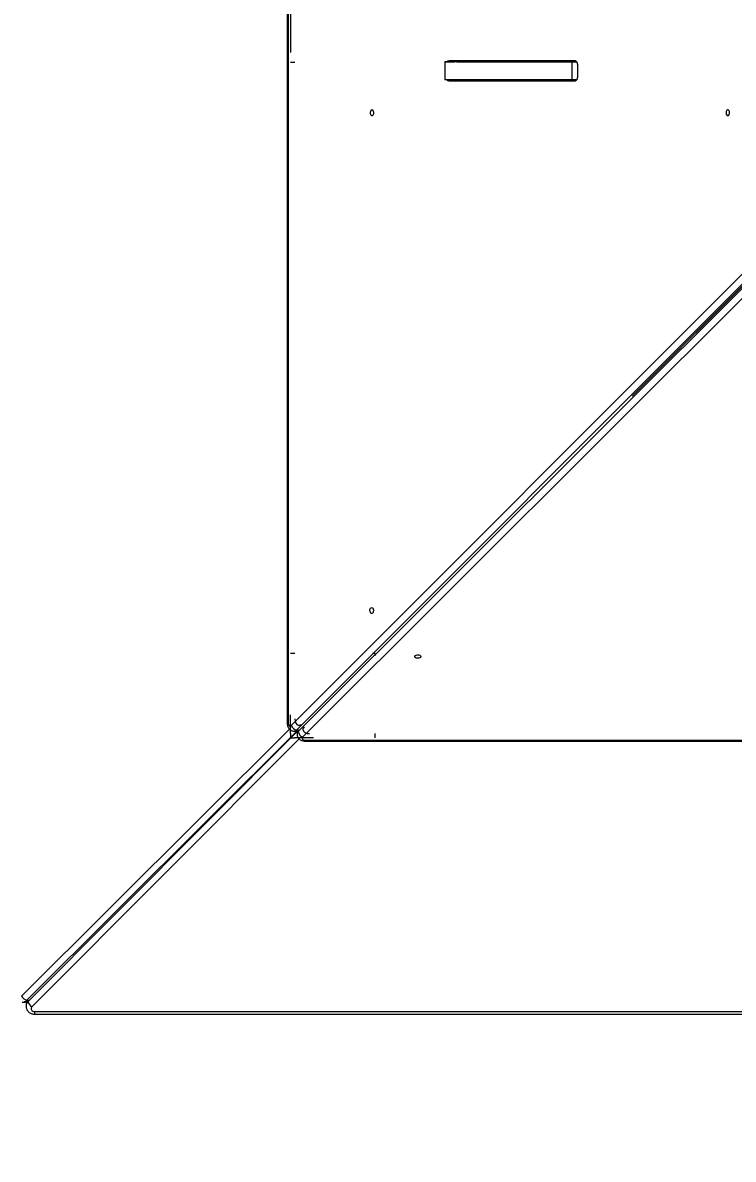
# Model space of a CAD drawing. Header units: millimetres. Extents: x -10881 to 8954, y -8695 to 5624.
# Drawn here: x -6082 to -5240, y -823 to 523 of the extents above; entities that cross this region are included whole.
import ezdxf

# ---------------------------------------------------------------- set-up
doc = ezdxf.new("R2010")
doc.units = ezdxf.units.MM
for name, color, linetype in [('DIKOM_ОБЪЕКТ', 7, 'Continuous'), ('DIKOM_РАЗМЕР_ЗОНА', 7, 'Continuous'), ('DIKOM_РАЗМЕР_ОБЪЕКТА', 7, 'Continuous')]:
    doc.layers.add(name, color=color, linetype=linetype)
doc.styles.add('style1', font='arial.ttf', dxfattribs={"width": 0.8})
doc.dimstyles.new('1-50', dxfattribs={"dimtxt": 300, "dimasz": 200, "dimexe": 100, "dimexo": 0, "dimgap": 100, "dimtad": 1, "dimtxsty": 'style1', "dimcen": 200, "dimclrd": 7, "dimclre": 7, "dimclrt": 7, "dimadec": 1, "dimazin": 2, "dimtfac": 1, "dimtmove": 0, "dimatfit": 2, "dimfxl": 0, "dimlwd": 25, "dimlwe": 18, "dimarcsym": 0})

# ---------------------------------------------------------------- blocks, each defined once
blk = doc.blocks.new('*D9')
at = {"layer": 'Defpoints', "color": 0, "transparency": 16777216}
for p in [(-9534, 4149), (-6877.1, 4149), (-2715.7, -5051.1)]:
    blk.add_point(p, dxfattribs=at)
at = {"layer": 'DIKOM_РАЗМЕР_ОБЪЕКТА', "color": 7, "lineweight": 18, "transparency": 16777216}
for p, q in [((-6877.1, 4149), (-9634, 4149)), ((-2715.7, -5051.1), (-9634, -5051.1))]:
    blk.add_line(p, q, dxfattribs=at)
at = {"layer": 'DIKOM_РАЗМЕР_ОБЪЕКТА', "color": 7, "lineweight": 25, "transparency": 16777216}
blk.add_line((-9534, -4851.1), (-9534, 3949), dxfattribs=at)
at = {"layer": 'DIKOM_РАЗМЕР_ОБЪЕКТА', "color": 7, "transparency": 16777216}
for points in [[(-9567.3, 3949), (-9500.7, 3949), (-9534, 4149)], [(-9567.3, -4851.1), (-9500.7, -4851.1), (-9534, -5051.1)]]:
    blk.add_solid(points, dxfattribs=at)
at = {"layer": 'DIKOM_РАЗМЕР_ОБЪЕКТА', "color": 7, "transparency": 16777216, "insert": (-9787.2, -451.1), "char_height": 300, "attachment_point": 5, "rotation": 90, "style": 'style1'}
blk.add_mtext('9200', dxfattribs=at)
blk = doc.blocks.new('*D10')
at = {"layer": 'Defpoints', "color": 0, "transparency": 16777216}
for p in [(-7152.7, 2730.8), (7385.2, 911.3), (7385.2, -7693.8)]:
    blk.add_point(p, dxfattribs=at)
at = {"layer": 'DIKOM_РАЗМЕР_ОБЪЕКТА', "color": 7, "lineweight": 18, "transparency": 16777216}
for p, q in [((-7152.7, 2730.8), (-7152.7, -7793.8)), ((7385.2, 911.3), (7385.2, -7793.8))]:
    blk.add_line(p, q, dxfattribs=at)
at = {"layer": 'DIKOM_РАЗМЕР_ОБЪЕКТА', "color": 7, "lineweight": 25, "transparency": 16777216}
blk.add_line((-6952.7, -7693.8), (7185.2, -7693.8), dxfattribs=at)
at = {"layer": 'DIKOM_РАЗМЕР_ОБЪЕКТА', "color": 7, "transparency": 16777216}
for points in [[(-6952.7, -7660.4), (-6952.7, -7727.1), (-7152.7, -7693.8)], [(7185.2, -7660.4), (7185.2, -7727.1), (7385.2, -7693.8)]]:
    blk.add_solid(points, dxfattribs=at)
at = {"layer": 'DIKOM_РАЗМЕР_ОБЪЕКТА', "color": 7, "transparency": 16777216, "insert": (116.2, -7440.6), "char_height": 300, "attachment_point": 5, "style": 'style1'}
blk.add_mtext('14500', dxfattribs=at)
blk = doc.blocks.new('*D11')
at = {"layer": 'Defpoints', "color": 0, "transparency": 16777216}
for p in [(-7028.4, 5624.1), (-10431.3, -7165.9), (-2784.8, -7165.9)]:
    blk.add_point(p, dxfattribs=at)
at = {"layer": 'DIKOM_РАЗМЕР_ЗОНА', "color": 7, "lineweight": 18, "transparency": 16777216}
for p, q in [((-7028.4, 5624.1), (-10531.3, 5624.1)), ((-2784.8, -7165.9), (-10531.3, -7165.9))]:
    blk.add_line(p, q, dxfattribs=at)
at = {"layer": 'DIKOM_РАЗМЕР_ЗОНА', "color": 7, "lineweight": 25, "transparency": 16777216}
blk.add_line((-10431.3, 5424.1), (-10431.3, -6965.9), dxfattribs=at)
at = {"layer": 'DIKOM_РАЗМЕР_ЗОНА', "color": 7, "transparency": 16777216}
for points in [[(-10464.6, 5424.1), (-10397.9, 5424.1), (-10431.3, 5624.1)], [(-10464.6, -6965.9), (-10397.9, -6965.9), (-10431.3, -7165.9)]]:
    blk.add_solid(points, dxfattribs=at)
at = {"layer": 'DIKOM_РАЗМЕР_ЗОНА', "color": 7, "transparency": 16777216, "insert": (-10684.4, -770.9), "char_height": 300, "attachment_point": 5, "rotation": 90, "style": 'style1'}
blk.add_mtext('12800', dxfattribs=at)
blk = doc.blocks.new('*D12')
at = {"layer": 'Defpoints', "color": 0, "transparency": 16777216}
for p in [(-9113.3, 3014), (8954.2, 2756.5), (8954.2, -8594.5)]:
    blk.add_point(p, dxfattribs=at)
at = {"layer": 'DIKOM_РАЗМЕР_ЗОНА', "color": 7, "lineweight": 18, "transparency": 16777216}
for p, q in [((-9113.3, 3014), (-9113.3, -8694.5)), ((8954.2, 2756.5), (8954.2, -8694.5))]:
    blk.add_line(p, q, dxfattribs=at)
at = {"layer": 'DIKOM_РАЗМЕР_ЗОНА', "color": 7, "lineweight": 25, "transparency": 16777216}
blk.add_line((-8913.3, -8594.5), (8754.2, -8594.5), dxfattribs=at)
at = {"layer": 'DIKOM_РАЗМЕР_ЗОНА', "color": 7, "transparency": 16777216}
for points in [[(-8913.3, -8561.2), (-8913.3, -8627.8), (-9113.3, -8594.5)], [(8754.2, -8561.2), (8754.2, -8627.8), (8954.2, -8594.5)]]:
    blk.add_solid(points, dxfattribs=at)
at = {"layer": 'DIKOM_РАЗМЕР_ЗОНА', "color": 7, "transparency": 16777216, "insert": (-79.6, -8341.3), "char_height": 300, "attachment_point": 5, "style": 'style1'}
blk.add_mtext('18000', dxfattribs=at)

msp = doc.modelspace()

# ---------------------------------------------------------------- linework, layer by layer
at = {"layer": 'DIKOM_ОБЪЕКТ', "color": 7, "linetype": 'Continuous', "lineweight": 15}
for p, q in [((-5768.621, 1358.739), (-5768.621, -305.851)), ((-5767.413, 1358.739), (-5767.413, -305.851)), ((-5764.409, 565.014), (-5764.409, 487.554)), ((-5763.762, -309.278), (-4932.875, 522.859)), ((-4926.219, 517.72), (-5757.106, -314.416)), ((-5755.379, -316.143), (-4923.084, 514.585)), ((-4923.084, 516.981), (-5360.114, 80.774)), ((-5360.105, 80.783), (-4923.823, 517.72)), ((-4917.945, 507.929), (-5750.24, -322.8)), ((-5764.409, 476.284), (-5759.478, 476.284)), ((-5581.824, 476.407), (-5570.215, 476.408)), ((-5581.824, 476.407), (-5581.824, 455.407)), ((-5427.978, 477.879), (-5577.229, 477.907)), ((-5567.615, 476.442), (-5425.614, 476.414)), ((-5425.59, 476.379), (-5431.369, 476.378)), ((-5431.369, 476.378), (-5431.369, 455.378)), ((-5424.367, 459.878), (-5424.367, 471.878)), ((-5565.249, 453.909), (-5577.229, 453.907)), ((-5577.229, 453.907), (-5427.978, 453.879)), ((-5427.853, 453.882), (-5565.249, 453.909)), ((-5470.717, 453.891), (-5468.945, 455.381)), ((-5470.702, 453.891), (-5468.93, 455.381)), ((-5425.589, 455.379), (-5431.369, 455.378)), ((-5759.478, -223.716), (-5764.409, -223.716)), ((-5664.409, -223.716), (-5667.388, -223.716)), ((-5664.409, -226.695), (-5664.409, -223.716)), ((-5764.409, -318.716), (-5764.409, -296.568)), ((-5755.451, -308.716), (-5753.437, -308.716)), ((-6083.131, -629.714), (-5765.768, -313.421)), ((-5757.199, -315.797), (-6076.736, -634.255)), ((-6075.236, -635.755), (-5756.752, -316.247)), ((-5764.409, -318.716), (-5764.409, -323.716)), ((-5760.212, -315.851), (-5757.816, -315.851)), ((-5757.106, -314.416), (-5755.379, -314.416)), ((-5756.815, -316.854), (-5756.815, -319.25)), ((-5755.379, -314.416), (-5755.379, -316.143)), ((-5749.409, -314.757), (-5749.409, -312.744)), ((-5664.409, -323.716), (-5664.409, -318.785)), ((-5754.371, -324.81), (-6070.694, -642.151)), ((-5764.409, -323.716), (-5759.409, -323.716)), ((-5737.262, -323.716), (-5759.409, -323.716)), ((-5746.815, -326.449), (-4082.225, -326.449)), ((-5746.815, -327.657), (-5746.815, -326.449)), ((-5746.815, -327.657), (-4082.225, -327.657)), ((-6082.392, -636.685), (-6080.892, -636.684)), ((-6077.666, -639.913), (-6077.666, -641.414)), ((-6076.736, -634.255), (-6075.236, -634.255)), ((-6075.236, -634.255), (-6075.236, -635.755)), ((-6067.666, -647.878), (-3761.35, -647.878)), ((-6067.666, -650.877), (-3761.35, -650.877))]:
    msp.add_line(p, q, dxfattribs=at)
at = {"layer": 'DIKOM_ОБЪЕКТ', "color": 7, "linetype": 'Continuous', "lineweight": 15, "flags": 128}
for points in [[(-5431.369, 476.378), (-5440.102, 476.379), (-5448.675, 476.38), (-5457.076, 476.38), (-5465.295, 476.381), (-5473.319, 476.382), (-5481.138, 476.383), (-5488.741, 476.383), (-5496.117, 476.384), (-5503.255, 476.385), (-5510.148, 476.386), (-5516.783, 476.387), (-5523.153, 476.388), (-5529.249, 476.389), (-5535.062, 476.39), (-5540.585, 476.392), (-5545.809, 476.393), (-5550.727, 476.394), (-5555.333, 476.395), (-5559.62, 476.396), (-5563.582, 476.398), (-5567.214, 476.399), (-5570.511, 476.4), (-5573.468, 476.402), (-5576.081, 476.403), (-5578.347, 476.404), (-5580.262, 476.406), (-5581.824, 476.407)], [(-5567.637, 476.409), (-5566.774, 476.409), (-5565.799, 476.409), (-5565.088, 476.409), (-5564.707, 476.409), (-5564.691, 476.409), (-5565.042, 476.409), (-5565.726, 476.409), (-5566.682, 476.408), (-5567.82, 476.408), (-5569.035, 476.408), (-5570.215, 476.408), (-5570.215, 476.408)], [(-5441.053, 476.417), (-5440.429, 476.84), (-5438.879, 477.881)], [(-5441.033, 476.417), (-5440.429, 476.827), (-5438.859, 477.881)], [(-5424.367, 471.878), (-5424.436, 473.049), (-5424.642, 474.174), (-5424.976, 475.212), (-5425.425, 476.121), (-5425.972, 476.867), (-5426.596, 477.422), (-5427.274, 477.763), (-5427.978, 477.879)], [(-5427.978, 453.879), (-5427.274, 453.994), (-5426.596, 454.335), (-5425.972, 454.89), (-5425.425, 455.636), (-5424.976, 456.545), (-5424.642, 457.582), (-5424.436, 458.708), (-5424.367, 459.878)], [(-5431.369, 455.378), (-5440.102, 455.379), (-5448.675, 455.38), (-5457.076, 455.38), (-5465.295, 455.381), (-5473.319, 455.382), (-5481.138, 455.383), (-5488.741, 455.383), (-5496.117, 455.384), (-5503.255, 455.385), (-5510.148, 455.386), (-5516.783, 455.387), (-5523.153, 455.388), (-5529.249, 455.389), (-5535.062, 455.39), (-5540.585, 455.392), (-5545.809, 455.393), (-5550.727, 455.394), (-5555.333, 455.395), (-5559.62, 455.396), (-5563.582, 455.398), (-5567.214, 455.399), (-5570.511, 455.4), (-5573.468, 455.402), (-5576.081, 455.403), (-5578.347, 455.404), (-5580.262, 455.406), (-5581.824, 455.407)], [(-5668.103, 412.925), (-5667.419, 413.114), (-5666.809, 413.663), (-5666.34, 414.51), (-5666.061, 415.565), (-5666.004, 416.713), (-5666.174, 417.83), (-5666.553, 418.795), (-5667.101, 419.503), (-5667.756, 419.877), (-5668.45, 419.877), (-5669.106, 419.503), (-5669.653, 418.796), (-5670.032, 417.831), (-5670.202, 416.714), (-5670.145, 415.566), (-5669.866, 414.511), (-5669.397, 413.663), (-5668.787, 413.115), (-5668.103, 412.925)], [(-5246.831, 412.844), (-5246.147, 413.034), (-5245.537, 413.582), (-5245.068, 414.43), (-5244.789, 415.485), (-5244.732, 416.633), (-5244.902, 417.75), (-5245.281, 418.714), (-5245.828, 419.422), (-5246.484, 419.796), (-5247.178, 419.797), (-5247.833, 419.423), (-5248.381, 418.715), (-5248.76, 417.751), (-5248.93, 416.634), (-5248.873, 415.485), (-5248.594, 414.43), (-5248.125, 413.582), (-5247.515, 413.034), (-5246.831, 412.844)], [(-5668.438, -169.442), (-5667.754, -169.632), (-5667.144, -170.181), (-5666.675, -171.028), (-5666.396, -172.084), (-5666.339, -173.232), (-5666.509, -174.349), (-5666.888, -175.313), (-5667.436, -176.021), (-5668.091, -176.395), (-5668.785, -176.395), (-5669.441, -176.02), (-5669.988, -175.313), (-5670.367, -174.348), (-5670.537, -173.231), (-5670.48, -172.083), (-5670.202, -171.028), (-5669.732, -170.18), (-5669.122, -169.632), (-5668.438, -169.442)], [(-5617.387, -227.494), (-5617.197, -226.81), (-5616.649, -226.2), (-5615.801, -225.731), (-5614.746, -225.452), (-5613.598, -225.395), (-5612.481, -225.565), (-5611.516, -225.944), (-5610.809, -226.491), (-5610.435, -227.147), (-5610.435, -227.84), (-5610.809, -228.496), (-5611.516, -229.043), (-5612.481, -229.422), (-5613.598, -229.592), (-5614.746, -229.535), (-5615.801, -229.257), (-5616.649, -228.787), (-5617.197, -228.177), (-5617.387, -227.494)], [(-5767.413, -305.851), (-5768.025, -305.851), (-5768.43, -305.851), (-5768.611, -305.851), (-5768.621, -305.851)], [(-5767.413, -305.851), (-5767.329, -306.896), (-5767.084, -307.868), (-5766.695, -308.7), (-5766.189, -309.334), (-5765.601, -309.727), (-5764.971, -309.851), (-5764.344, -309.698), (-5763.762, -309.278)], [(-5757.816, -315.851), (-5756.869, -315.726), (-5756.651, -315.662)], [(-5756.637, -315.723), (-5756.69, -315.905), (-5756.815, -316.854)], [(-5750.24, -322.8), (-5750.661, -323.381), (-5750.814, -324.008), (-5750.69, -324.638), (-5750.298, -325.226), (-5749.663, -325.732), (-5748.831, -326.121), (-5747.859, -326.366), (-5746.815, -326.449)], [(-6070.694, -642.151), (-6071.307, -642.981), (-6071.626, -643.926), (-6071.625, -644.911), (-6071.303, -645.856), (-6070.687, -646.684), (-6069.827, -647.329), (-6068.792, -647.738), (-6067.666, -647.878)], [(-6067.666, -647.878), (-6067.666, -648.834), (-6067.666, -649.638), (-6067.666, -650.259), (-6067.666, -650.673), (-6067.666, -650.864), (-6067.666, -650.877)]]:
    msp.add_lwpolyline(points, dxfattribs=at)
at = {"layer": 'DIKOM_ОБЪЕКТ', "color": 7, "linetype": 'Continuous', "lineweight": 15}
for centre, radius, start, end in [((-5576.987, 474.87), 3.047, 94.555125, 149.700495), ((-5564.975, 474.841), 3.09, 97.41747, 149.521973), ((-5576.986, 456.945), 3.047, 210.349426, 265.425945), ((-5565.006, 456.947), 3.048, 210.297502, 265.420672), ((-5756.427, -306.656), 7.79, 199.668384, 264.996571), ((-5760.359, -311.456), 4.398, 272.004092, 317.698211), ((-5752.426, -319.392), 4.391, 132.269488, 178.424307), ((-5747.618, -315.464), 7.791, 185.005394, 250.330055), ((-6074.227, -623.949), 10.607, 212.920374, 256.319795), ((-6082.48, -628.681), 8.004, 270.306946, 315.856078), ((-6080.982, -628.677), 8.007, 270.639099, 315.85131), ((-6069.66, -640.001), 8.007, 134.142525, 179.374025), ((-6069.664, -641.498), 8.002, 134.135422, 179.869385), ((-6064.927, -633.245), 10.61, 193.685025, 237.07645)]:
    msp.add_arc(centre, radius, start, end, dxfattribs=at)
for centre, major_axis, start_param, end_param in [((-5755.451, -301.248), (0, 7.467), 1.57079633, 3.14159265), ((-5753.437, -301.248), (0, 7.467), 3.14159265, 3.63608534), ((-5741.942, -312.744), (7.467, 0), 2.64709997, 3.14159265), ((-5741.942, -314.757), (7.467, 0), 3.14159265, 4.71238898)]:
    msp.add_ellipse(centre, major_axis=major_axis, ratio=0.53937887, start_param=start_param, end_param=end_param, dxfattribs=at)
for points, knots in [([(-5768.621, -305.851), (-5768.611, -306.222), (-5768.585, -307.207), (-5768.314, -308.802), (-5767.758, -310.499), (-5766.968, -312.002), (-5766.01, -313.26), (-5764.884, -314.293), (-5763.618, -315.089), (-5762.244, -315.607), (-5761.083, -315.859), (-5760.398, -315.823), (-5760.198, -315.813)], [0, 0, 0, 0, 0.07468747, 0.19783126, 0.32518114, 0.43889841, 0.54829774, 0.6537492, 0.75656625, 0.85789909, 0.95858818, 1, 1, 1, 1]), ([(-5757.828, -315.813), (-5757.496, -315.833), (-5757.112, -315.856), (-5756.743, -315.764), (-5756.692, -315.751)], [0, 0, 0, 0, 0.86282836, 1, 1, 1, 1]), ([(-5756.692, -315.751), (-5756.765, -316.087), (-5756.846, -316.464), (-5756.807, -316.843), (-5756.803, -316.884)], [0, 0, 0, 0, 0.89196534, 1, 1, 1, 1]), ([(-5756.802, -319.291), (-5756.779, -319.761), (-5756.731, -320.726), (-5756.289, -322.12), (-5755.611, -323.417), (-5754.706, -324.565), (-5753.603, -325.556), (-5752.306, -326.384), (-5750.824, -327.032), (-5749.182, -327.472), (-5747.817, -327.642), (-5747.02, -327.654), (-5746.815, -327.657)], [0, 0, 0, 0, 0.097659104, 0.200872919, 0.301959078, 0.40281164, 0.50540968, 0.611707434, 0.723062944, 0.83929595, 0.958497144, 1, 1, 1, 1]), ([(-6080.998, -636.655), (-6080.866, -636.665), (-6080.174, -636.72), (-6078.929, -636.496), (-6077.525, -636.097), (-6076.753, -635.651), (-6076.464, -635.484)], [0, 0, 0, 0, 0.08365766, 0.43864131, 0.7906341, 1, 1, 1, 1]), ([(-6076.464, -635.484), (-6076.576, -635.662), (-6076.998, -636.333), (-6077.405, -637.646), (-6077.682, -638.981), (-6077.641, -639.75), (-6077.63, -639.948)], [0, 0, 0, 0, 0.133681746, 0.506219106, 0.873286555, 1, 1, 1, 1]), ([(-6077.628, -641.493), (-6077.628, -641.846), (-6077.627, -642.758), (-6077.272, -644.197), (-6076.623, -645.742), (-6075.694, -647.145), (-6074.529, -648.37), (-6073.154, -649.388), (-6071.605, -650.169), (-6069.922, -650.684), (-6068.585, -650.864), (-6067.829, -650.875), (-6067.666, -650.877)], [0, 0, 0, 0, 0.07001617, 0.18121116, 0.29170197, 0.40208498, 0.51293299, 0.62472218, 0.73777407, 0.85223223, 0.96808577, 1, 1, 1, 1])]:
    msp.add_open_spline(points, degree=3, knots=knots, dxfattribs=at)

# ---------------------------------------------------------------- dimensions: what is measured, and where the dimension line sits
at = {"layer": 'DIKOM_РАЗМЕР_ЗОНА'}
dim = msp.add_linear_dim(base=(-10431.262, -7165.906), p1=(-7028.448, 5624.134), p2=(-2784.833, -7165.906), angle=90, text='12800', dimstyle='1-50', dxfattribs=at)
dim.commit()
dim.dimension.update_dxf_attribs({"geometry": '*D11', "text_midpoint": (-10431.262, -770.886), "dimtype": 160})
dim = msp.add_linear_dim(base=(8954.2, -8594.513), p1=(-9113.319, 3014.045), p2=(8954.2, 2756.48), text='18000', dimstyle='1-50', dxfattribs=at)
dim.commit()
dim.dimension.update_dxf_attribs({"geometry": '*D12', "text_midpoint": (-79.559, -8594.513), "dimtype": 160})
at = {"layer": 'DIKOM_РАЗМЕР_ОБЪЕКТА'}
dim = msp.add_linear_dim(base=(-9533.989, 4149.001), p1=(-2715.652, -5051.147), p2=(-6877.054, 4149.001), angle=90, text='9200', dimstyle='1-50', dxfattribs=at)
dim.commit()
dim.dimension.update_dxf_attribs({"geometry": '*D9', "text_midpoint": (-9533.989, -451.073), "dimtype": 160})
dim = msp.add_linear_dim(base=(7385.217, -7693.766), p1=(-7152.73, 2730.795), p2=(7385.217, 911.281), text='14500', dimstyle='1-50', dxfattribs=at)
dim.commit()
dim.dimension.update_dxf_attribs({"geometry": '*D10', "text_midpoint": (116.244, -7693.766), "dimtype": 160})

doc.saveas('drawing.dxf')
